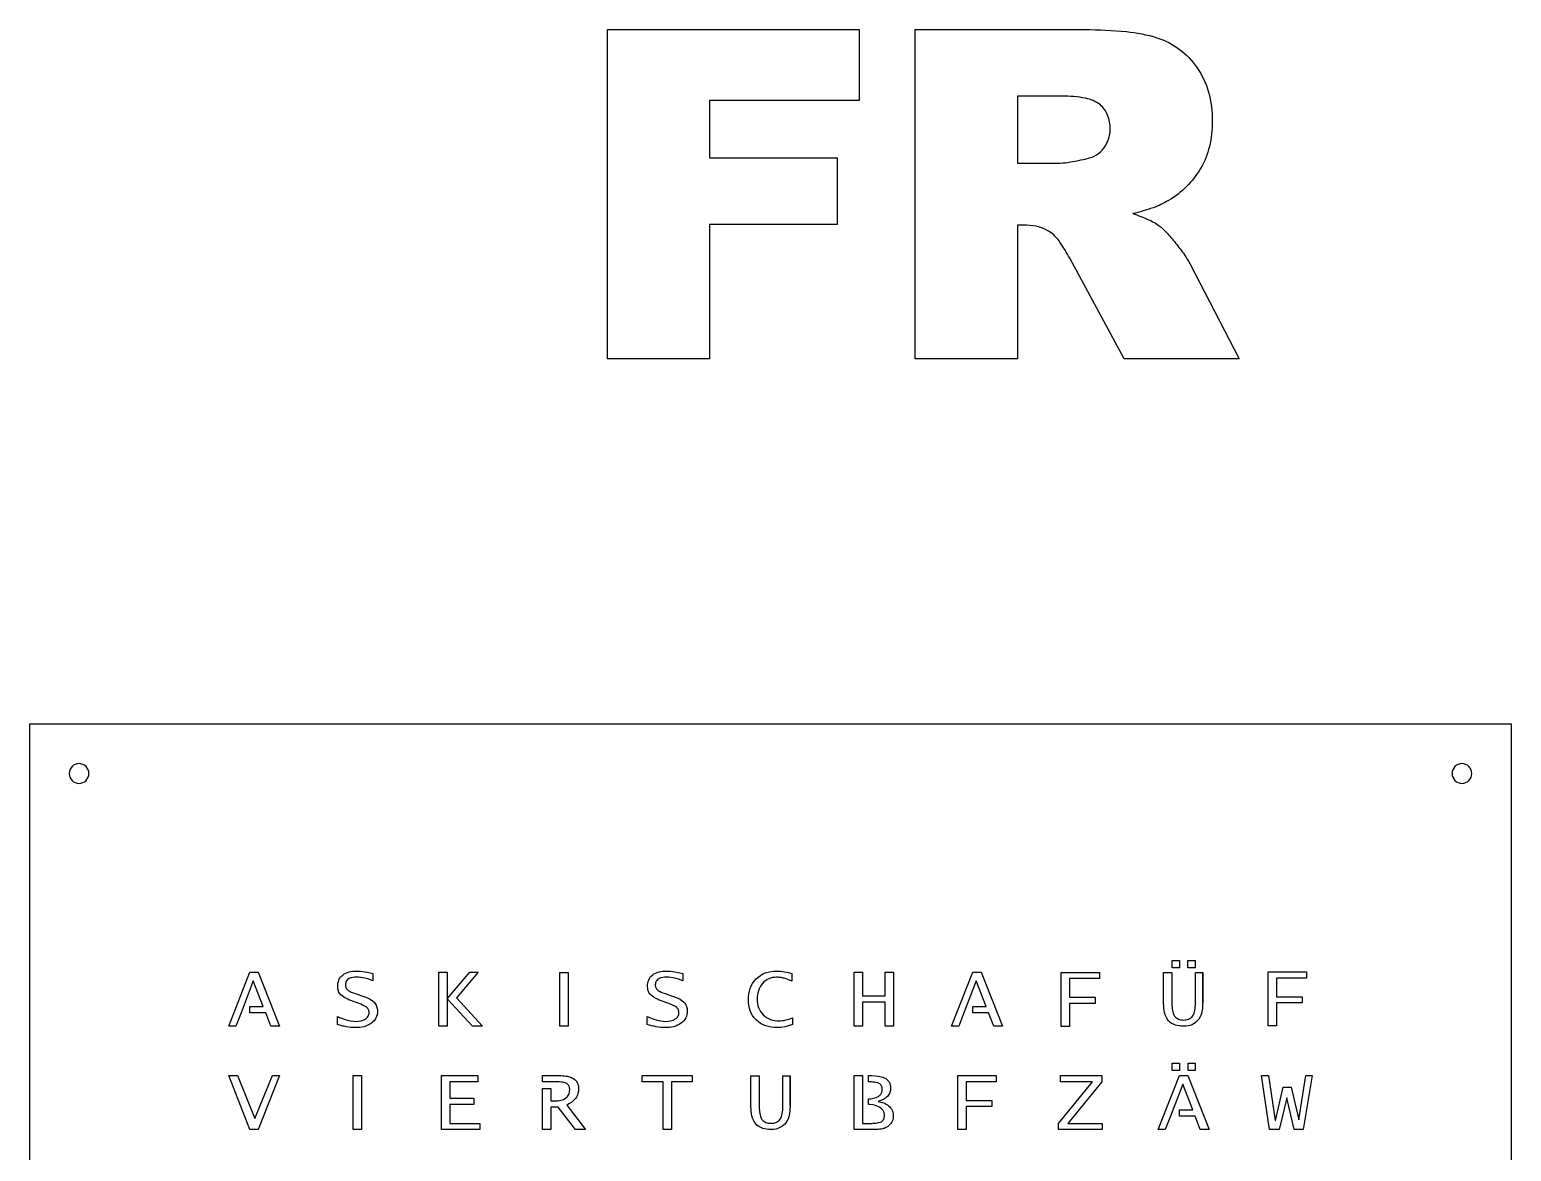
# Model space of a CAD drawing. Extents: x -337 to 6273, y 368 to 2065.
# Drawn here: x 1462.8 to 1912.8, y 1712.5 to 2053.2 of the extents above; entities that cross this region are included whole.
import ezdxf

# ---------------------------------------------------------------- set-up
doc = ezdxf.new("R2010")
doc.units = 0
doc.header["$LTSCALE"] = 100
doc.layers.add('EBENE_1', color=1, linetype='CONTINUOUS')

msp = doc.modelspace()

# ---------------------------------------------------------------- linework, layer by layer
at = {"layer": 'EBENE_1', "color": 1}
msp.add_lwpolyline([(1638.243309, 2053.19375), (1714.641671, 2053.19375), (1714.641671, 2031.706711), (1669.280143, 2031.706711), (1669.280143, 2014.244228), (1708.025027, 2014.244228), (1708.025027, 1994.053232), (1669.280143, 1994.053232), (1669.280143, 1953.19375), (1638.243309, 1953.19375), (1638.243309, 2053.19375)], close=True, dxfattribs=at)
for points in [[(1731.694877, 1953.19375), (1731.694877, 2053.19375), (1783.19556, 2053.19375, -0.02759), (1795.831985, 2052.579835, -0.049657), (1805.091876, 2050.738089, -0.167954), (1817.301972, 2041.631677, -0.083271), (1820.780825, 2034.256165, -0.06996), (1821.940444, 2025.431131, -0.060718), (1821.053144, 2017.680449, -0.072759), (1818.391245, 2011.072332, -0.126545), (1808.631482, 2001.283791, -0.04798), (1803.939186, 1999.100981, -0.031255), (1797.779248, 1997.327448, -0.026506), (1802.550682, 1995.483836, -0.049311), (1805.823032, 1993.640758, -0.045461), (1807.910717, 1991.712013, -0.018913), (1810.765265, 1988.383574, -0.016848), (1813.466332, 1984.816123, -0.035169), (1815.093581, 1982.170345), (1830.05777, 1953.19375), (1795.142396, 1953.19375), (1778.6253, 1983.753096, 0.034626), (1775.658042, 1988.647365, 0.077003), (1773.031849, 1991.461145, 0.156432), (1765.460225, 1993.780381), (1762.731712, 1993.780381), (1762.731712, 1953.19375), (1731.694877, 1953.19375)], [(1762.731712, 2012.675333), (1775.760362, 2012.675333, 0.038002), (1778.864045, 2013.016397, 0.013555), (1783.945901, 2014.039589, 0.187349), (1788.959543, 2017.177379, 0.170217), (1790.903609, 2022.975469, 0.098494), (1790.136214, 2027.255824, 0.12183), (1787.834032, 2030.410667, 0.118876), (1783.417251, 2032.354733, 0.054185), (1776.306064, 2033.002755), (1762.731712, 2033.002755), (1762.731712, 2012.675333)]]:
    msp.add_lwpolyline(points, format="xyb", close=True, dxfattribs=at)
at = {"layer": 'EBENE_1', "color": 7}
for points in [[(1912.756963, 1842.293256), (1462.756963, 1842.293256), (1462.756963, 1392.293256), (1912.756963, 1392.293256), (1912.756963, 1842.293256)], [(1809.734103, 1768.277859), (1809.734103, 1770.489239), (1811.945482, 1770.489239), (1811.945482, 1768.277859), (1809.734103, 1768.277859)], [(1814.535895, 1768.277859), (1814.535895, 1770.489239), (1816.747275, 1770.489239), (1816.747275, 1768.277859), (1814.535895, 1768.277859)], [(1538.665828, 1750.511438), (1536.000069, 1750.511438), (1534.451783, 1754.614634), (1529.658146, 1754.614634), (1529.658146, 1756.500148), (1533.698213, 1756.500148), (1530.689522, 1764.342147), (1526.95702, 1754.614634), (1525.38277, 1750.511438), (1523.211736, 1750.511438), (1529.679701, 1766.911438), (1532.197862, 1766.911438), (1538.665828, 1750.511438)], [(1587.070263, 1750.511438), (1587.070263, 1766.911438), (1589.588424, 1766.911438), (1589.588424, 1758.87122), (1596.455245, 1766.911438), (1598.996374, 1766.911438), (1592.375018, 1759.178001), (1600.261845, 1750.511438), (1597.237376, 1750.511438), (1589.588424, 1758.87122), (1589.588424, 1750.511438), (1587.070263, 1750.511438)], [(1626.288771, 1750.52962), (1623.77061, 1750.52962), (1623.77061, 1766.893256), (1626.288771, 1766.893256), (1626.288771, 1750.52962)], [(1713.131979, 1750.511438), (1713.131979, 1766.911438), (1715.65014, 1766.911438), (1715.65014, 1759.740433), (1722.59106, 1759.740433), (1722.59106, 1766.911438), (1725.10922, 1766.911438), (1725.10922, 1750.511438), (1722.59106, 1750.511438), (1722.59106, 1757.848616), (1715.65014, 1757.848616), (1715.65014, 1750.511438), (1713.131979, 1750.511438)], [(1758.211282, 1750.511438), (1755.545523, 1750.511438), (1753.997238, 1754.614634), (1749.203601, 1754.614634), (1749.203601, 1756.500148), (1753.243667, 1756.500148), (1750.234977, 1764.342147), (1746.502475, 1754.614634), (1744.928225, 1750.511438), (1742.75719, 1750.511438), (1749.225156, 1766.911438), (1751.743316, 1766.911438), (1758.211282, 1750.511438)], [(1776.041112, 1750.493256), (1776.041112, 1766.893256), (1787.711572, 1766.893256), (1787.711572, 1765.00144), (1778.559273, 1765.00144), (1778.559273, 1759.351557), (1786.369406, 1759.351557), (1786.369406, 1757.459741), (1778.559273, 1757.459741), (1778.559273, 1750.493256), (1776.041112, 1750.493256)], [(1838.895711, 1750.632972), (1838.895711, 1767.032972), (1850.566171, 1767.032972), (1850.566171, 1765.141156), (1841.413871, 1765.141156), (1841.413871, 1759.491273), (1849.224004, 1759.491273), (1849.224004, 1757.599457), (1841.413871, 1757.599457), (1841.413871, 1750.632972), (1838.895711, 1750.632972)], [(1809.750377, 1737.087566), (1809.750377, 1739.298946), (1811.961757, 1739.298946), (1811.961757, 1737.087566), (1809.750377, 1737.087566)], [(1814.55217, 1737.087566), (1814.55217, 1739.298946), (1816.763549, 1739.298946), (1816.763549, 1737.087566), (1814.55217, 1737.087566)], [(1529.603006, 1719.147802), (1523.237301, 1735.547802), (1525.897268, 1735.547802), (1531.136911, 1722.50961), (1536.494993, 1735.547802), (1538.640262, 1735.547802), (1532.133949, 1719.147802), (1529.603006, 1719.147802)], [(1563.561498, 1719.165983), (1561.043338, 1719.165983), (1561.043338, 1735.52962), (1563.561498, 1735.52962), (1563.561498, 1719.165983)], [(1587.830824, 1719.147802), (1587.830824, 1735.547802), (1598.913287, 1735.547802), (1598.913287, 1733.655986), (1590.348985, 1733.655986), (1590.348985, 1728.683577), (1597.609468, 1728.683577), (1597.609468, 1726.791761), (1590.348985, 1726.791761), (1590.348985, 1721.039618), (1599.501284, 1721.039618), (1599.501284, 1719.147802), (1587.830824, 1719.147802)], [(1655.127855, 1719.147802), (1655.127855, 1733.655986), (1648.826063, 1733.655986), (1648.826063, 1735.547802), (1663.960591, 1735.547802), (1663.960591, 1733.655986), (1657.646016, 1733.655986), (1657.646016, 1719.147802), (1655.127855, 1719.147802)], [(1744.649006, 1719.147802), (1744.649006, 1735.547802), (1756.319466, 1735.547802), (1756.319466, 1733.655986), (1747.167167, 1733.655986), (1747.167167, 1728.006102), (1754.977299, 1728.006102), (1754.977299, 1726.114286), (1747.167167, 1726.114286), (1747.167167, 1719.147802), (1744.649006, 1719.147802)], [(1782.109915, 1735.547802), (1788.366968, 1735.547802), (1788.366968, 1733.655986), (1778.089805, 1721.039618), (1788.469229, 1721.039618), (1788.469229, 1719.147802), (1775.226516, 1719.147802), (1775.226516, 1721.039618), (1785.516462, 1733.655986), (1775.852861, 1733.655986), (1775.852861, 1735.547802), (1782.109915, 1735.547802)], [(1820.938555, 1719.147802), (1818.272796, 1719.147802), (1816.724511, 1723.250997), (1811.930873, 1723.250997), (1811.930873, 1725.136512), (1815.97094, 1725.136512), (1812.962249, 1732.978511), (1809.229747, 1723.250997), (1807.655498, 1719.147802), (1805.484463, 1719.147802), (1811.952429, 1735.547802), (1814.470589, 1735.547802), (1820.938555, 1719.147802)], [(1839.340695, 1719.147802), (1836.899229, 1735.547802), (1839.046696, 1735.547802), (1841.040773, 1721.921613), (1841.085512, 1721.921613), (1843.44389, 1732.083733), (1845.872573, 1732.083733), (1848.198996, 1722.075003), (1848.230952, 1722.075003), (1850.33368, 1735.547802), (1852.251061, 1735.547802), (1849.553945, 1719.147802), (1846.818481, 1719.147802), (1844.555971, 1728.773055), (1844.530406, 1728.773055), (1842.255114, 1719.147802), (1839.340695, 1719.147802)]]:
    msp.add_lwpolyline(points, close=True, dxfattribs=at)
for points in [[(1477.756963, 1830.293256, 0.199589), (1475.635643, 1829.414577, 0.199589), (1474.756963, 1827.293256, 0.199589), (1475.635643, 1825.171936, 0.199589), (1477.756963, 1824.293256, 0.199589), (1479.878284, 1825.171936, 0.199589), (1480.756963, 1827.293256, 0.199589), (1479.878284, 1829.414577, 0.199589), (1477.756963, 1830.293256)], [(1897.756963, 1830.293256, 0.199589), (1895.635643, 1829.414577, 0.199589), (1894.756963, 1827.293256, 0.199589), (1895.635643, 1825.171936, 0.199589), (1897.756963, 1824.293256, 0.199589), (1899.878284, 1825.171936, 0.199589), (1900.756963, 1827.293256, 0.199589), (1899.878284, 1829.414577, 0.199589), (1897.756963, 1830.293256)], [(1567.025567, 1766.527962), (1567.025567, 1764.342147), (1565.735937, 1764.793693), (1564.602498, 1765.103011), (1563.955546, 1765.237296), (1563.355228, 1765.33094), (1562.697786, 1765.395528), (1562.091506, 1765.415881), (1561.450489, 1765.393446), (1560.927036, 1765.334273), (1560.288183, 1765.190011, 0.042851), (1559.81171, 1765.002644), (1559.545172, 1764.849531), (1559.325332, 1764.682221), (1559.11836, 1764.470182, 0.040795), (1558.953341, 1764.235481), (1558.830059, 1763.982065), (1558.740763, 1763.694297), (1558.695093, 1763.423737), (1558.678568, 1763.115023, 0.045664), (1558.719473, 1762.668065, 0.052241), (1558.830572, 1762.291534, 0.057912), (1559.029907, 1761.932647, 0.055266), (1559.317695, 1761.613075), (1559.538688, 1761.438215), (1559.859321, 1761.233312), (1560.121303, 1761.090324), (1560.448846, 1760.931307), (1560.979941, 1760.704542), (1561.682465, 1760.443472), (1563.293065, 1759.88104), (1564.82697, 1759.356956), (1565.572831, 1759.05829), (1566.185619, 1758.74375), (1566.847698, 1758.297681), (1567.358753, 1757.83087, -0.048368), (1567.821349, 1757.228687, -0.050395), (1568.143454, 1756.574752, -0.046953), (1568.327133, 1755.892909, -0.042351), (1568.393299, 1755.113153), (1568.365309, 1754.563753), (1568.285941, 1754.062261), (1568.140548, 1753.54526), (1567.937972, 1753.06645), (1567.675792, 1752.617362), (1567.348847, 1752.191369), (1566.994841, 1751.827656), (1566.571787, 1751.47652), (1566.047892, 1751.128203), (1565.464203, 1750.825055), (1564.889126, 1750.595467), (1564.248931, 1750.404265), (1563.646996, 1750.275556), (1562.981664, 1750.181273), (1562.367473, 1750.132437), (1561.695247, 1750.115179), (1561.057993, 1750.134004), (1560.306492, 1750.197299), (1559.660331, 1750.280168), (1558.927083, 1750.400295), (1558.594535, 1750.462671), (1558.24379, 1750.533242), (1557.911844, 1750.60423), (1557.563466, 1750.682825), (1556.916153, 1750.839064), (1556.211537, 1751.02274), (1556.211537, 1753.515335), (1556.551043, 1753.365031), (1556.87703, 1753.225788), (1557.220946, 1753.084573), (1557.55003, 1752.955228), (1558.270016, 1752.693619), (1558.920917, 1752.485215), (1559.669623, 1752.283526), (1560.331479, 1752.144746), (1561.106468, 1752.038742), (1561.771942, 1752.006995), (1562.618666, 1752.048781), (1563.317569, 1752.159921), (1563.710525, 1752.262541), (1564.061276, 1752.385183), (1564.42664, 1752.551966), (1564.750275, 1752.741991), (1565.00144, 1752.925926), (1565.210535, 1753.114318), (1565.412084, 1753.343523), (1565.572183, 1753.581924), (1565.701242, 1753.846438), (1565.793161, 1754.129745), (1565.844324, 1754.409823), (1565.862356, 1754.716894, 0.046553), (1565.820266, 1755.167979, 0.053921), (1565.706908, 1755.542625, 0.060677), (1565.501335, 1755.899381, 0.057849), (1565.204055, 1756.212451), (1564.963356, 1756.389931), (1564.571352, 1756.622492), (1564.274449, 1756.775115), (1563.892169, 1756.953737), (1563.293777, 1757.20724), (1562.487765, 1757.51627), (1560.800469, 1758.129832), (1560.305649, 1758.319582), (1559.866405, 1758.500186), (1559.376899, 1758.718086), (1558.956502, 1758.922892), (1558.476657, 1759.183127), (1558.087221, 1759.423041), (1557.633327, 1759.752358), (1557.304444, 1760.047214, -0.055874), (1556.861913, 1760.605203, -0.055167), (1556.54907, 1761.255068, -0.045584), (1556.386861, 1761.897487), (1556.32658, 1762.667634), (1556.347465, 1763.174984), (1556.406202, 1763.633095), (1556.518654, 1764.121472), (1556.673331, 1764.562527), (1556.889023, 1765.000501), (1557.153962, 1765.401), (1557.462554, 1765.759751), (1557.828529, 1766.093355), (1558.271814, 1766.408694), (1558.777176, 1766.683783), (1559.271378, 1766.887094), (1559.831619, 1767.057158), (1560.351666, 1767.168878), (1560.933921, 1767.251041), (1561.465853, 1767.292842), (1562.053158, 1767.307697), (1563.226029, 1767.256177), (1564.56312, 1767.086766), (1565.726606, 1766.858528), (1567.025567, 1766.527962)], [(1661.116476, 1766.527962), (1661.116476, 1764.342147), (1659.826846, 1764.793693), (1658.693407, 1765.103011), (1658.046455, 1765.237296), (1657.446137, 1765.33094), (1656.788696, 1765.395528), (1656.182415, 1765.415881), (1655.541398, 1765.393446), (1655.017945, 1765.334273), (1654.379093, 1765.190011, 0.042851), (1653.902619, 1765.002644), (1653.636081, 1764.849531), (1653.416241, 1764.682221), (1653.209269, 1764.470182, 0.040795), (1653.04425, 1764.235481), (1652.920968, 1763.982065), (1652.831672, 1763.694297), (1652.786002, 1763.423737), (1652.769477, 1763.115023, 0.045664), (1652.810382, 1762.668065, 0.052241), (1652.921481, 1762.291534, 0.057912), (1653.120816, 1761.932647, 0.055266), (1653.408604, 1761.613075), (1653.629597, 1761.438215), (1653.95023, 1761.233312), (1654.212212, 1761.090324), (1654.539755, 1760.931307), (1655.07085, 1760.704542), (1655.773374, 1760.443472), (1657.383974, 1759.88104), (1658.917879, 1759.356956), (1659.66374, 1759.05829), (1660.276528, 1758.74375), (1660.938607, 1758.297681), (1661.449663, 1757.83087, -0.048368), (1661.912258, 1757.228687, -0.050395), (1662.234363, 1756.574752, -0.046953), (1662.418042, 1755.892909, -0.042351), (1662.484208, 1755.113153), (1662.456218, 1754.563753), (1662.37685, 1754.062261), (1662.231457, 1753.54526), (1662.028881, 1753.06645), (1661.766701, 1752.617362), (1661.439756, 1752.191369), (1661.08575, 1751.827656), (1660.662696, 1751.47652), (1660.138801, 1751.128203), (1659.555112, 1750.825055), (1658.980035, 1750.595467), (1658.33984, 1750.404265), (1657.737905, 1750.275556), (1657.072573, 1750.181273), (1656.458382, 1750.132437), (1655.786156, 1750.115179), (1655.148902, 1750.134004), (1654.397401, 1750.197299), (1653.75124, 1750.280168), (1653.017992, 1750.400295), (1652.685444, 1750.462671), (1652.334699, 1750.533242), (1652.002753, 1750.60423), (1651.654375, 1750.682825), (1651.007062, 1750.839064), (1650.302446, 1751.02274), (1650.302446, 1753.515335), (1650.641952, 1753.365031), (1650.967939, 1753.225788), (1651.311855, 1753.084573), (1651.640939, 1752.955228), (1652.360925, 1752.693619), (1653.011826, 1752.485215), (1653.760532, 1752.283526), (1654.422388, 1752.144746), (1655.197378, 1752.038742), (1655.862852, 1752.006995), (1656.709575, 1752.048781), (1657.408478, 1752.159921), (1657.801434, 1752.262541), (1658.152185, 1752.385183), (1658.517549, 1752.551966), (1658.841184, 1752.741991), (1659.09235, 1752.925926), (1659.301444, 1753.114318), (1659.502993, 1753.343523), (1659.663092, 1753.581924), (1659.792152, 1753.846438), (1659.884071, 1754.129745), (1659.935233, 1754.409823), (1659.953265, 1754.716894, 0.046553), (1659.911175, 1755.167979, 0.053921), (1659.797818, 1755.542625, 0.060677), (1659.592244, 1755.899381, 0.057849), (1659.294964, 1756.212451), (1659.054265, 1756.389931), (1658.662261, 1756.622492), (1658.365358, 1756.775115), (1657.983079, 1756.953737), (1657.384686, 1757.20724), (1656.578674, 1757.51627), (1654.891378, 1758.129832), (1654.396558, 1758.319582), (1653.957314, 1758.500186), (1653.467809, 1758.718086), (1653.047411, 1758.922892), (1652.567566, 1759.183127), (1652.178131, 1759.423041), (1651.724236, 1759.752358), (1651.395354, 1760.047214, -0.055874), (1650.952822, 1760.605203, -0.055167), (1650.639979, 1761.255068, -0.045584), (1650.47777, 1761.897487), (1650.417489, 1762.667634), (1650.438374, 1763.174984), (1650.497111, 1763.633095), (1650.609563, 1764.121472), (1650.76424, 1764.562527), (1650.979932, 1765.000501), (1651.244871, 1765.401), (1651.553463, 1765.759751), (1651.919438, 1766.093355), (1652.362723, 1766.408694), (1652.868085, 1766.683783), (1653.362287, 1766.887094), (1653.922529, 1767.057158), (1654.442575, 1767.168878), (1655.02483, 1767.251041), (1655.556762, 1767.292842), (1656.144067, 1767.307697), (1657.316938, 1767.256177), (1658.654029, 1767.086766), (1659.817515, 1766.858528), (1661.116476, 1766.527962)], [(1694.486971, 1751.02274), (1693.268003, 1750.633536), (1692.140023, 1750.363558), (1690.883464, 1750.174753), (1689.719083, 1750.115179), (1688.820595, 1750.147617), (1687.997914, 1750.23962), (1687.124251, 1750.413191), (1686.324482, 1750.652097), (1685.516319, 1750.986591), (1684.770435, 1751.395059), (1684.07138, 1751.885312), (1683.417291, 1752.460775), (1682.835222, 1753.096991), (1682.340742, 1753.772832), (1681.922512, 1754.503001), (1681.581026, 1755.290371), (1681.334501, 1756.076819), (1681.155699, 1756.93388), (1681.060502, 1757.744015), (1681.026956, 1758.628351), (1681.060282, 1759.524369), (1681.154937, 1760.346432), (1681.332455, 1761.215825), (1681.577179, 1762.014601), (1681.916533, 1762.816266), (1682.331781, 1763.560138), (1682.824867, 1764.25263), (1683.404508, 1764.904579), (1684.04729, 1765.488598), (1684.728466, 1765.984719), (1685.464673, 1766.405368), (1686.256696, 1766.748669), (1687.049147, 1766.997332), (1687.911066, 1767.177575), (1688.727186, 1767.273813), (1689.616823, 1767.307697), (1690.746986, 1767.259262), (1691.968695, 1767.105741), (1693.075717, 1766.88443), (1694.269668, 1766.566309), (1694.269668, 1764.252669), (1693.061823, 1764.748326), (1691.963828, 1765.089179, 0.030009), (1690.695409, 1765.338368, 0.033509), (1689.540128, 1765.415881), (1688.92785, 1765.387575), (1688.362808, 1765.306793), (1687.779744, 1765.159846), (1687.235261, 1764.955342), (1686.714092, 1764.68769), (1686.217751, 1764.355817), (1685.778925, 1763.987271), (1685.353846, 1763.54963), (1684.951479, 1763.042687), (1684.607469, 1762.504283), (1684.322434, 1761.938107), (1684.088792, 1761.32935), (1683.921046, 1760.728409), (1683.799349, 1760.077478), (1683.734162, 1759.461781), (1683.711289, 1758.794524), (1683.737828, 1758.112662), (1683.813386, 1757.484938), (1683.9537, 1756.825593), (1684.147633, 1756.216136), (1684.412475, 1755.610987), (1684.737555, 1755.044675), (1685.117362, 1754.522688), (1685.564758, 1754.026637), (1686.060911, 1753.579159), (1686.58301, 1753.199294), (1687.149395, 1752.87421), (1687.754627, 1752.609373), (1688.364078, 1752.415483), (1689.023416, 1752.275207), (1689.650976, 1752.199692), (1690.332645, 1752.173168), (1690.838189, 1752.19117), (1691.397863, 1752.249125), (1691.899684, 1752.330742), (1692.448525, 1752.448224), (1693.392895, 1752.710118), (1694.486971, 1753.093511), (1694.486971, 1751.02274)], [(1623.313834, 1725.973678), (1621.038542, 1725.973678), (1621.038542, 1719.147802), (1618.515068, 1719.147802), (1618.515068, 1731.669188), (1621.038542, 1731.669188), (1621.038542, 1727.865495), (1622.367926, 1727.865495), (1623.294006, 1727.917132), (1624.055231, 1728.054248), (1624.479408, 1728.180078), (1624.858502, 1728.330942), (1625.24476, 1728.5318), (1625.589127, 1728.76227), (1625.867603, 1728.996207), (1626.100817, 1729.24001), (1626.313748, 1729.523612), (1626.484888, 1729.824531), (1626.615357, 1730.142192), (1626.709212, 1730.486906), (1626.75997, 1730.818943), (1626.777903, 1731.183563), (1626.767226, 1731.483446), (1626.737884, 1731.74486), (1626.676815, 1732.037963), (1626.594489, 1732.287273), (1626.465948, 1732.549817, 0.041184), (1626.310843, 1732.770105, 0.043664), (1626.115613, 1732.966249, 0.042429), (1625.883125, 1733.130703, 0.042304), (1625.566998, 1733.281965), (1625.098289, 1733.42767), (1624.731739, 1733.504446), (1624.26896, 1733.57164), (1623.54679, 1733.631916), (1622.585229, 1733.655986), (1621.038542, 1733.655986), (1618.520381, 1733.655986), (1618.520381, 1735.547802), (1623.109314, 1735.547802), (1623.643529, 1735.543436), (1624.11692, 1735.531333), (1624.658626, 1735.505912), (1625.121145, 1735.472007), (1625.67611, 1735.411892), (1626.118136, 1735.343222), (1626.696218, 1735.210724), (1627.084684, 1735.074848), (1627.625316, 1734.814432), (1628.068742, 1734.530488), (1628.509153, 1734.149244, -0.042775), (1628.855638, 1733.731233, -0.043941), (1629.128144, 1733.253949, -0.041965), (1629.323861, 1732.712878), (1629.425363, 1732.19445), (1629.462236, 1731.597996), (1629.412473, 1730.792433), (1629.276637, 1730.101507, -0.043727), (1629.008605, 1729.372331, -0.04638), (1628.636764, 1728.741099), (1628.379075, 1728.418431), (1628.056276, 1728.082918), (1627.746968, 1727.807636), (1627.3804, 1727.521515), (1626.720213, 1727.081373), (1625.876933, 1726.612806), (1631.539, 1719.147802), (1628.490763, 1719.147802), (1623.313834, 1725.973678)], [(1721.651613, 1730.86081), (1721.683499, 1731.291215), (1721.671208, 1731.591173), (1721.637551, 1731.850929), (1721.567472, 1732.140776), (1721.472666, 1732.386513, 0.041883), (1721.329616, 1732.635498, 0.043934), (1721.154698, 1732.846138, 0.042899), (1720.948316, 1733.021468), (1720.699244, 1733.170249, 0.040387), (1720.343036, 1733.311577), (1719.7789, 1733.451899), (1719.359141, 1733.520729), (1718.821903, 1733.58135), (1718.379954, 1733.61476), (1717.857724, 1733.639883), (1717.553742, 1733.650555), (1717.553742, 1735.545305), (1718.487864, 1735.547802), (1719.560784, 1735.5112), (1720.438085, 1735.414588), (1720.948091, 1735.321947), (1721.395071, 1735.212404), (1721.88934, 1735.05209), (1722.310232, 1734.87334), (1722.76094, 1734.622172), (1723.132259, 1734.348281), (1723.485793, 1733.997402, -0.04114), (1723.7669, 1733.610186, -0.040138), (1723.979197, 1733.187526), (1724.132696, 1732.70811), (1724.211486, 1732.25553), (1724.240007, 1731.738604, -0.045085), (1724.175409, 1731.023644, -0.048713), (1723.993291, 1730.384456, -0.049106), (1723.689414, 1729.790723, -0.045776), (1723.24936, 1729.226835, -0.044137), (1722.682344, 1728.721012, -0.040199), (1721.97566, 1728.278104), (1721.298753, 1727.978169), (1720.48194, 1727.724887), (1721.392888, 1727.500871), (1722.138848, 1727.247432), (1722.554386, 1727.069156), (1722.920674, 1726.883102), (1723.30604, 1726.649559), (1723.638318, 1726.40696), (1723.970739, 1726.110504), (1724.249927, 1725.800663), (1724.500729, 1725.446184), (1724.703015, 1725.069006), (1724.855383, 1724.675968), (1724.965195, 1724.24932), (1725.024409, 1723.840081), (1725.045307, 1723.391605), (1725.026323, 1722.941702), (1724.972803, 1722.534009), (1724.871267, 1722.10194), (1724.731292, 1721.709397), (1724.538523, 1721.322559), (1724.301244, 1720.966008), (1724.027707, 1720.647781), (1723.703141, 1720.34936, -0.124507), (1721.721847, 1719.384279), (1721.35094, 1719.317551), (1720.834476, 1719.253364), (1720.431584, 1719.218195), (1719.939548, 1719.187635), (1719.154976, 1719.15902), (1718.142735, 1719.147802), (1713.195892, 1719.147802), (1713.195892, 1735.547802), (1715.714053, 1735.547802), (1715.714053, 1728.453491), (1715.714053, 1721.039618), (1717.989345, 1721.039618), (1718.454208, 1721.044338), (1718.865234, 1721.057409), (1719.336329, 1721.084963), (1719.737322, 1721.121688), (1720.218219, 1721.186981), (1720.599736, 1721.26158), (1721.090632, 1721.403786), (1721.421457, 1721.550919), (1721.659842, 1721.706182, 0.041793), (1721.85835, 1721.887343, 0.042011), (1722.024263, 1722.09956), (1722.160282, 1722.348615), (1722.250408, 1722.592519), (1722.31697, 1722.87806), (1722.349232, 1723.134953), (1722.360974, 1723.429953), (1722.334871, 1723.830742), (1722.26074, 1724.196205), (1722.13001, 1724.559344), (1721.945257, 1724.9009), (1721.723864, 1725.19895), (1721.443334, 1725.488399), (1721.160859, 1725.720181), (1720.820678, 1725.948113), (1720.364874, 1726.192387), (1719.840701, 1726.408574), (1719.349625, 1726.562479), (1718.793853, 1726.691895), (1717.784236, 1726.820529), (1717.553878, 1726.821225), (1717.553878, 1728.521225), (1717.784236, 1728.520529), (1718.22721, 1728.541151), (1718.655642, 1728.601695), (1719.033711, 1728.673279), (1719.456672, 1728.778459), (1719.818584, 1728.895236), (1720.222979, 1729.064999), (1720.55442, 1729.247306), (1720.901975, 1729.502932, 0.041938), (1721.171824, 1729.776727, 0.047591), (1721.401443, 1730.112934, 0.047506), (1721.563701, 1730.487125, 0.041602), (1721.651613, 1730.86081)]]:
    msp.add_lwpolyline(points, format="xyb", close=True, dxfattribs=at)
for points in [[(1819.010486, 1757.80966), (1819.010486, 1766.893256), (1819.010486, 1757.80966), (1819.008818, 1757.518805), (1819.00399, 1757.243409), (1818.995139, 1756.952076), (1818.982968, 1756.67795), (1818.941085, 1756.073613), (1818.884985, 1755.552034), (1818.789058, 1754.941338), (1818.678219, 1754.441781), (1818.486613, 1753.835234), (1818.281881, 1753.386901), (1817.853134, 1752.704337), (1817.382431, 1752.139097), (1816.804299, 1751.623211), (1816.160116, 1751.208831), (1815.483454, 1750.907303), (1814.714038, 1750.688019), (1813.996985, 1750.576633), (1813.181647, 1750.536394), (1812.520045, 1750.557028), (1811.930014, 1750.61454), (1811.279275, 1750.729909), (1810.708307, 1750.886397), (1810.101489, 1751.125515), (1809.574391, 1751.412872), (1809.066599, 1751.787106), (1808.624672, 1752.22369), (1808.22959, 1752.74843), (1807.881629, 1753.378134), (1807.639554, 1753.976849), (1807.434943, 1754.679244), (1807.306854, 1755.312748), (1807.211975, 1756.036837), (1807.165087, 1756.686792), (1807.148288, 1757.413401), (1807.148288, 1766.893256), (1809.666449, 1766.893256), (1809.666449, 1757.375054), (1809.675078, 1756.856429), (1809.6991, 1756.394146), (1809.748516, 1755.872732), (1809.814856, 1755.421236), (1809.925877, 1754.902054), (1810.055219, 1754.471885), (1810.262854, 1753.979827), (1810.490923, 1753.597813), (1810.734531, 1753.300955), (1811.011482, 1753.050512), (1811.317764, 1752.846762), (1811.669345, 1752.678979), (1812.009881, 1752.566683), (1812.400188, 1752.484055), (1812.755036, 1752.443004), (1813.156082, 1752.42821), (1813.573795, 1752.442611), (1813.943147, 1752.482544), (1814.351714, 1752.563464), (1814.706789, 1752.673136), (1815.079398, 1752.840203), (1815.400818, 1753.041929), (1815.697854, 1753.296989), (1815.955459, 1753.597813), (1816.193165, 1753.982814), (1816.409719, 1754.482822), (1816.543717, 1754.919377), (1816.658867, 1755.448805), (1816.72729, 1755.907963), (1816.778299, 1756.439718), (1816.803004, 1756.910206), (1816.811889, 1757.438966), (1816.811889, 1766.893256), (1819.010486, 1766.893256)], [(1693.688062, 1726.442636), (1693.688062, 1735.526233), (1693.688062, 1726.442636), (1693.686394, 1726.151781), (1693.681567, 1725.876385), (1693.672715, 1725.585052), (1693.660544, 1725.310926), (1693.618661, 1724.70659), (1693.562561, 1724.18501), (1693.466634, 1723.574314), (1693.355795, 1723.074757), (1693.164189, 1722.46821), (1692.959458, 1722.019877), (1692.53071, 1721.337314), (1692.060007, 1720.772073), (1691.481875, 1720.256187), (1690.837692, 1719.841807), (1690.16103, 1719.540279), (1689.391614, 1719.320995), (1688.674561, 1719.20961), (1687.859224, 1719.169371), (1687.197622, 1719.190004), (1686.60759, 1719.247516), (1685.956852, 1719.362886), (1685.385883, 1719.519374), (1684.779065, 1719.758491), (1684.251968, 1720.045848), (1683.744176, 1720.420082), (1683.302248, 1720.856666), (1682.907167, 1721.381407), (1682.559205, 1722.011111), (1682.31713, 1722.609826), (1682.112519, 1723.312221), (1681.984431, 1723.945725), (1681.889551, 1724.669814), (1681.842664, 1725.319769), (1681.825864, 1726.046378), (1681.825864, 1735.526233), (1684.344025, 1735.526233), (1684.344025, 1726.00803), (1684.352654, 1725.489406), (1684.376676, 1725.027122), (1684.426092, 1724.505709), (1684.492432, 1724.054213), (1684.603454, 1723.53503), (1684.732795, 1723.104861), (1684.94043, 1722.612803), (1685.168499, 1722.230789), (1685.412107, 1721.933931), (1685.689058, 1721.683488), (1685.99534, 1721.479738), (1686.346921, 1721.311955), (1686.687457, 1721.19966), (1687.077764, 1721.117031), (1687.432612, 1721.075981), (1687.833659, 1721.061187), (1688.251371, 1721.075587), (1688.620724, 1721.11552), (1689.02929, 1721.19644), (1689.384366, 1721.306112), (1689.756975, 1721.47318), (1690.078394, 1721.674905), (1690.37543, 1721.929965), (1690.633035, 1722.230789), (1690.870742, 1722.615791), (1691.087296, 1723.115798), (1691.221293, 1723.552354), (1691.336444, 1724.081782), (1691.404866, 1724.540939), (1691.455876, 1725.072694), (1691.480581, 1725.543182), (1691.489465, 1726.071943), (1691.489465, 1735.526233), (1693.688062, 1735.526233)]]:
    msp.add_lwpolyline(points, dxfattribs=at)

doc.saveas('drawing.dxf')
